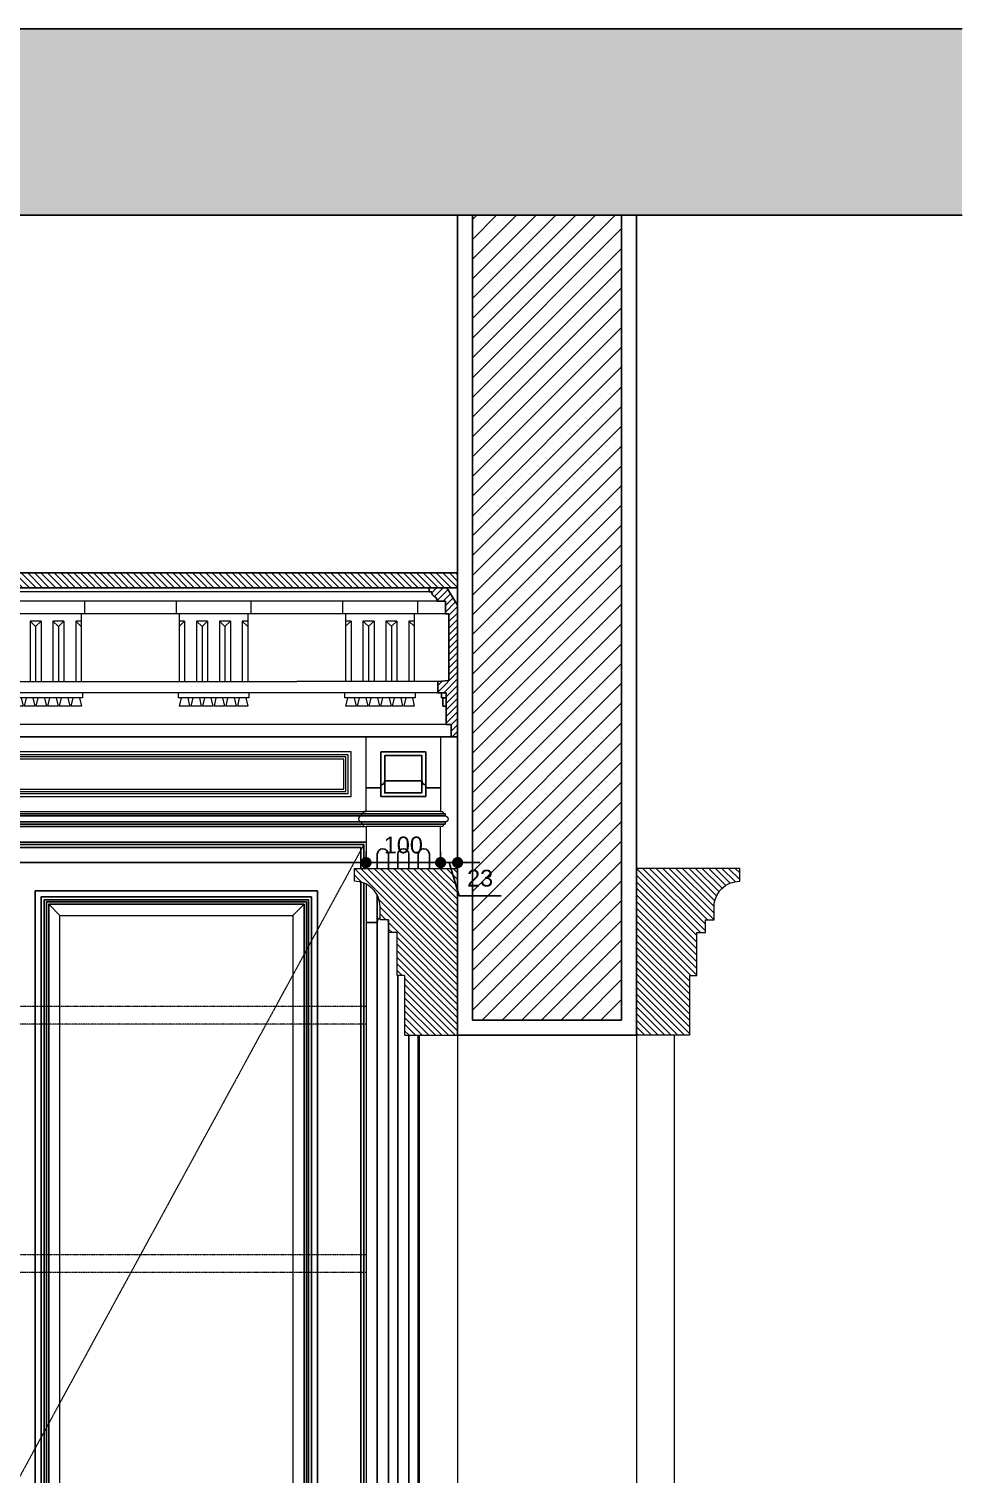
# Model space of a CAD drawing. Header units: inches. Extents: x 274057 to 444617, y 485849 to 635630.
# Drawn here: x 347626 to 348877, y 518310 to 520249 of the extents above; entities that cross this region are included whole.
import ezdxf

# ---------------------------------------------------------------- set-up
doc = ezdxf.new("R2010")
doc.units = ezdxf.units.IN
doc.header["$MEASUREMENT"] = 0
doc.linetypes.add('HIDDEN', pattern=[0.375, 0.25, -0.125])
for name, color, linetype in [('Calliper_wall hatch_CHB', 8, 'Continuous'), ('CQ Grg Gypsum', 41, 'Continuous'), ('CQ Plaster', 1, 'Continuous'), ('CQ section wall', 3, 'Continuous'), ('CQ wall section', 5, 'Continuous'), ('ID-wall paper', 8, 'Continuous'), ('WOOD', 23, 'Continuous'), ('WOOD 01', 34, 'Continuous'), ('WOOD 02', 32, 'Continuous'), ('Wood SECT', 1, 'Continuous')]:
    doc.layers.add(name, color=color, linetype=linetype)
for name, color, linetype, lineweight in [('CQ gypsum 2', 42, 'Continuous', 0), ('CQ Gypsum Hatch', 8, 'Continuous', 20), ('Glass', 4, 'Continuous', 0), ('WOOD-HID', 8, 'HIDDEN', 18)]:
    doc.layers.add(name, color=color, linetype=linetype, lineweight=lineweight)
doc.styles.get("Standard").update_dxf_attribs({"font": 'arial.ttf'})
doc.dimstyles.new('chester 15', dxfattribs={"dimscale": 0.15, "dimtxt": 150, "dimasz": 100, "dimexe": 100, "dimexo": 0, "dimgap": 80, "dimtad": 1, "dimdec": 0, "dimzin": 0, "dimdsep": 46, "dimtxsty": 'Standard', "dimblk": 'DOT', "dimcen": 100, "dimclrd": 1, "dimclre": 1, "dimclrt": 3, "dimadec": 0, "dimazin": 0, "dimtfac": 1, "dimtdec": 0, "dimtofl": 0, "dimtmove": 0, "dimatfit": 3, "dimfxl": 1, "dimtolj": 1, "dimtzin": 0, "dimlwd": -1, "dimarcsym": 0})

# ---------------------------------------------------------------- blocks, each defined once
blk = doc.blocks.new('ff15 section A and B')
at = {"layer": 'Calliper_wall hatch_CHB', "ltscale": 300}
h = blk.add_hatch(dxfattribs=at)
h.set_pattern_fill('AR-CONC', color=256, scale=10, angle=-13.9714, style=0)
h.set_pattern_definition([(36.028577, (-10204.6, 0), (68.0890203, -23.40695), [7.5, -82.5]), (341.028577, (-10204.6, 0), (4.6961155, 76.3439316), [6, -66]), (86.480021, (-10198.93, -1.95), (72.7851354, 52.936981), [6.374019, -70.114211]), (32.212777, (-10199.77, 19.41), (99.570572, -41.829513), [11.25, -123.75]), (82.664212, (-10191.48, 15.92), (114.220033, 71.96377), [9.561034, -105.171376]), (337.21274, (-10199.77, 19.41), (114.220033, 71.96377), [9, -99]), (7.028577, (-10191.276, 12.14), (48.2040844, -53.482392), [7.5, -82.5]), (312.028577, (-10191.28, 12.14), (41.119588, 64.495185), [6, -66]), (57.480021, (-10187.26, 7.685), (89.323671, 11.012793), [6.374019, -70.114211]), (23.5285767, (-10204.602, 0), (9.2173322, 32.010976), [0, -65.2, 0, -67, 0, -66.25]), (353.528577, (-10204.602, 0), (35.0512903, 31.9228578), [0, -38.2, 0, -63.7, 0, -25.25]), (313.5285767, (-10226.242, 5.384), (51.2584374, -15.0772595), [0, -25, 0, -78, 0, -103.5]), (303.528577, (-10235.947, 7.8), (59.0102484, -4.3659754), [0, -32.5, 0, -51.8, 0, -73.5])])
h.paths.add_polyline_path([(348877.5, 520249.3), (341276.4, 520249.3), (341276.4, 519999.3), (348877.5, 519999.3)])
h.paths.add_polyline_path([(348877.5, 516299.3), (341276.4, 516299.3), (341276.4, 516049.3), (348877.5, 516049.3)])
at = {"layer": 'Calliper_wall hatch_CHB'}
h = blk.add_hatch(dxfattribs=at)
h.set_pattern_fill('ANSI31,_O', color=8, scale=150)
h.set_pattern_definition([(45, (6763, -7e-09), (-13.25825215, 13.25825215), [])])
h.paths.add_polyline_path([(348420.8, 519999.3), (348220.8, 519999.3), (348220.8, 518919.3), (348420.8, 518919.3)])
at = {"layer": 'CQ Plaster', "color": 1, "ltscale": 0.03, "elevation": 0}
blk.add_lwpolyline([(348440.8, 519999.3), (348440.8, 518899.3), (348200.8, 518899.3), (348200.8, 519999.3)], dxfattribs=at)
at = {"layer": 'CQ section wall', "elevation": 0}
for points in [[(348877.5, 520249.3), (341275.4, 520249.3)], [(341275.4, 519999.3), (348877.5, 519999.3)]]:
    blk.add_lwpolyline(points, dxfattribs=at)
blk.add_lwpolyline([(348420.8, 518919.3), (348220.8, 518919.3), (348220.8, 519999.3), (348420.8, 519999.3)], close=True, dxfattribs=at)
blk = doc.blocks.new('ff15 section ceiling A and B')
at = {"layer": 'CQ Gypsum Hatch'}
h = blk.add_hatch(dxfattribs=at)
h.set_pattern_fill('ANSI31', color=256, scale=50, angle=180, style=0)
h.set_pattern_definition([(225, (863766.5914, 132415.6944), (4.41941738, -4.41941738), [])])
edge = h.paths.add_edge_path()
edge.add_line((332065.7, 531551.5), (332065.7, 532245.4))
edge.add_line((332065.7, 532245.4), (332045.7, 532245.4))
edge.add_line((332045.7, 532245.4), (332045.7, 531565))
edge.add_line((332045.7, 531565), (331890.8, 531439.3))
edge.add_line((331890.8, 531439.3), (331890.8, 531413.4))
edge.add_line((331890.8, 531413.4), (331899.5, 531413.4))
edge.add_line((331899.5, 531413.4), (331899.5, 531419.3))
edge.add_arc((331902.2, 531419.3), 2.73, 89.7521, 180, ccw=False)
edge.add_line((331902.3, 531422), (331944.8, 531422))
edge.add_line((331944.8, 531422), (331944.8, 531460.8))
edge.add_arc((331946.5, 531502.7), 42, 267.6474, 325.6082)
edge.add_line((331981.1, 531479), (331989.8, 531479))
edge.add_line((331989.8, 531479), (331989.8, 531491))
edge.add_line((331989.8, 531491), (332026, 531491))
edge.add_line((332026, 531491), (332026, 531512.9))
edge.add_line((332026, 531512.9), (332032.7, 531512.9))
edge.add_arc((332051.4, 531514.2), 18.7, 112.0673, 183.7551, ccw=False)
edge.add_arc((332038.9, 531550.9), 20.1, 285.7141, 361.5976)
edge.add_line((332059, 531551.5), (332065.7, 531551.5))
edge.add_line((332065.7, 531551.5), (332065.7, 531560.3))
at = {"layer": 'CQ Grg Gypsum', "elevation": 0}
blk.add_lwpolyline([(332065.7, 531551.5), (332065.7, 532245.4), (332045.7, 532245.4), (332045.7, 531565), (331890.8, 531439.3), (331890.8, 531413.4), (331899.5, 531413.4), (331899.5, 531419.3, -0.415481), (331902.3, 531422), (331944.8, 531422), (331944.8, 531460.8, 0.258435), (331981.1, 531479), (331989.8, 531479), (331989.8, 531491), (332026, 531491), (332026, 531512.9), (332032.7, 531512.9, -0.323414), (332044.4, 531531.5, 0.343759), (332059, 531551.5), (332065.7, 531551.5), (332065.7, 531560.3)], format="xyb", dxfattribs=at)
blk = doc.blocks.new('A$C591968EE')
at = {"layer": 'CQ Gypsum Hatch'}
h = blk.add_hatch(dxfattribs=at)
h.set_pattern_fill('ANSI31', color=256, scale=50, angle=90, style=0)
h.set_pattern_definition([(135, (-374960.8784, -519569.8764), (-4.41941738, -4.41941738), [])])
edge = h.paths.add_edge_path()
edge.add_line((16.4, 182.1), (27.6, 182.1))
edge.add_spline(control_points=[(27.6, 182.1), (27.6, 182.9), (27.7, 184.7), (29, 187.1), (31.5, 188.5), (33.5, 190.2), (34.7, 192.6), (34.7, 194.1), (34.7, 194.7)], knot_values=[0, 0, 0, 0, 0.103617, 0.238498, 0.342021, 0.484182, 0.592634, 0.680206, 0.680206, 0.680206, 0.680206], degree=3, periodic=0)
edge.add_line((34.7, 194.7), (38.3, 194.7))
edge.add_line((38.3, 194.7), (38.3, 200))
edge.add_line((38.3, 200), (14.4, 200))
edge.add_line((14.4, 200), (0, 177))
edge.add_line((0, 177), (0, 0))
edge.add_line((0, 0), (8.5, 0))
edge.add_line((8.5, 0), (8.5, 16.8))
edge.add_line((8.5, 16.8), (15.2, 16.8))
edge.add_line((15.2, 16.8), (15.2, 59.4))
edge.add_line((15.2, 59.4), (26.5, 59.4))
edge.add_line((26.5, 59.4), (26.5, 74.2))
edge.add_line((26.5, 74.2), (11.6, 75.8))
edge.add_line((11.6, 75.8), (11.6, 165.3))
edge.add_line((11.6, 165.3), (16.4, 165.3))
edge.add_line((16.4, 165.3), (16.4, 182.1))
at = {"layer": 'CQ Grg Gypsum'}
for p, q in [((14.4, 200), (0, 177)), ((38.3, 200), (14.4, 200)), ((34.7, 194.7), (38.3, 194.7)), ((38.3, 194.7), (38.3, 200)), ((0, 0), (0, 177)), ((16.4, 182.1), (27.6, 182.1)), ((16.4, 165.3), (16.4, 182.1)), ((11.6, 75.8), (11.6, 165.3)), ((11.6, 165.3), (16.4, 165.3)), ((26.5, 74.2), (11.6, 75.8)), ((15.2, 59.4), (26.5, 59.4)), ((15.2, 16.8), (15.2, 59.4)), ((21.6, 52.5), (21.6, 59.4)), ((26.5, 59.4), (26.5, 74.2)), ((15.2, 52.5), (21.6, 52.5)), ((15.2, 41.3), (19.6, 41.3)), ((19.6, 41.3), (19.6, 52.5)), ((8.5, 16.8), (15.2, 16.8)), ((8.5, 0), (8.5, 16.8)), ((0, 0), (8.5, 0))]:
    blk.add_line(p, q, dxfattribs=at)
blk.add_open_spline([(34.7, 194.7), (34.7, 194.1), (34.7, 192.6), (33.5, 190.2), (31.5, 188.5), (29, 187.1), (27.7, 184.7), (27.6, 182.9), (27.6, 182.1)], degree=3, knots=[0, 0, 0, 0, 0.0875721, 0.1960247, 0.3381857, 0.4417085, 0.5765895, 0.6802063, 0.6802063, 0.6802063, 0.6802063], dxfattribs=at)
blk = doc.blocks.new('A$C11B46C9D')
at = {"layer": 'CQ gypsum 2', "lineweight": 0}
for p, q in [((0, 194.7), (223.3, 194.7)), ((0, 182), (223.3, 182)), ((61.4, 182), (61.4, 165.2)), ((161.9, 182), (223.3, 182)), ((161.9, 182), (161.9, 165.2)), ((0, 165.2), (223.3, 165.2)), ((65.6, 165.2), (65.6, 74.1)), ((65.6, 155.4), (73, 155.4)), ((65.6, 148.4), (73, 155.4)), ((73, 155.4), (73, 74.1)), ((88.9, 155.4), (88.9, 74.1)), ((88.9, 155.4), (96.3, 148.4)), ((88.9, 155.4), (103.7, 155.4)), ((96.3, 148.4), (103.7, 155.4)), ((103.7, 155.4), (103.7, 74.1)), ((119.6, 155.4), (119.6, 74.1)), ((119.6, 155.4), (134.4, 155.4)), ((119.6, 155.4), (127, 148.4)), ((127, 148.4), (134.4, 155.4)), ((134.4, 155.4), (134.4, 74.1)), ((150.3, 155.4), (150.3, 74.1)), ((150.3, 155.4), (157.7, 148.4)), ((150.3, 155.4), (157.7, 155.4)), ((157.7, 165.2), (157.7, 74.1)), ((161.9, 165.2), (223.3, 165.2)), ((96.3, 148.4), (96.3, 74.1)), ((127, 148.4), (127, 74.1)), ((0, 74.1), (223.3, 74.1)), ((0, 59.4), (223.3, 59.4)), ((64.2, 59.4), (64.2, 52.4)), ((159.1, 59.4), (159.1, 52.4)), ((64.2, 52.4), (159.1, 52.4)), ((68.1, 52.4), (65.5, 41.3)), ((65.5, 41.3), (79.6, 41.3)), ((77, 52.4), (79.6, 41.3)), ((83.7, 52.4), (81.2, 41.3)), ((81.2, 41.3), (95.2, 41.3)), ((92.7, 52.4), (95.2, 41.3)), ((99.4, 52.4), (96.8, 41.3)), ((96.8, 41.3), (110.9, 41.3)), ((108.3, 52.4), (110.9, 41.3)), ((115, 52.4), (112.4, 41.3)), ((112.4, 41.3), (126.5, 41.3)), ((123.9, 52.4), (126.5, 41.3)), ((130.6, 52.4), (128, 41.3)), ((128, 41.3), (142.1, 41.3)), ((139.5, 52.4), (142.1, 41.3)), ((146.2, 52.4), (143.7, 41.3)), ((143.7, 41.3), (157.7, 41.3)), ((155.2, 52.4), (157.7, 41.3)), ((0, 16.7), (223.3, 16.7)), ((0, 0), (223.3, 0))]:
    blk.add_line(p, q, dxfattribs=at)
at = {"layer": 'CQ gypsum 2', "lineweight": 0, "ltscale": 100}
for p, q in [((61.4, 182), (161.9, 182)), ((0, 165.2), (61.4, 165.2))]:
    blk.add_line(p, q, dxfattribs=at)
blk = doc.blocks.new('cornice002.A')
at = {"layer": 'CQ gypsum 2', "lineweight": 0}
for p, q in [((352726.5, 523543.6, 0), (352549, 523543.6, 0)), ((352737.2, 523531, 0), (352549, 523531, 0)), ((352610.4, 523531, 0), (352549, 523531, 0)), ((352610.4, 523531, 0), (352610.4, 523514.2, 0)), ((352710.9, 523531, 0), (352710.9, 523514.2, 0)), ((352748.4, 523514.2, 0), (352549, 523514.2, 0)), ((352610.4, 523514.2, 0), (352549, 523514.2, 0)), ((352614.6, 523514.2, 0), (352614.6, 523423.1, 0)), ((352622, 523504.3, 0), (352614.6, 523497.4, 0)), ((352622, 523504.3, 0), (352614.6, 523504.3, 0)), ((352622, 523504.3, 0), (352622, 523423.1, 0)), ((352637.9, 523504.3, 0), (352637.9, 523423.1, 0)), ((352645.3, 523497.4, 0), (352637.9, 523504.3, 0)), ((352652.7, 523504.3, 0), (352637.9, 523504.3, 0)), ((352652.7, 523504.3, 0), (352645.3, 523497.4, 0)), ((352652.7, 523504.3, 0), (352652.7, 523423.1, 0)), ((352668.6, 523504.3, 0), (352668.6, 523423.1, 0)), ((352683.4, 523504.3, 0), (352668.6, 523504.3, 0)), ((352676, 523497.4, 0), (352668.6, 523504.3, 0)), ((352683.4, 523504.3, 0), (352676, 523497.4, 0)), ((352683.4, 523504.3, 0), (352683.4, 523423.1, 0)), ((352699.3, 523504.3, 0), (352699.3, 523423.1, 0)), ((352706.7, 523504.3, 0), (352699.3, 523504.3, 0)), ((352706.7, 523497.4, 0), (352699.3, 523504.3, 0)), ((352706.7, 523514.2, 0), (352706.7, 523423.1, 0)), ((352645.3, 523497.4, 0), (352645.3, 523423.1, 0)), ((352676, 523497.4, 0), (352676, 523423.1, 0)), ((352738.3, 523423.1, 0), (352549, 523423.1, 0)), ((352738.3, 523408.3, 0), (352549, 523408.3, 0)), ((352613.2, 523408.3, 0), (352613.2, 523401.3, 0)), ((352708.1, 523408.3, 0), (352708.1, 523401.3, 0)), ((352708.1, 523401.3, 0), (352613.2, 523401.3, 0)), ((352617.1, 523401.3, 0), (352614.5, 523390.2, 0)), ((352628.6, 523390.2, 0), (352614.5, 523390.2, 0)), ((352626, 523401.3, 0), (352628.6, 523390.2, 0)), ((352632.7, 523401.3, 0), (352630.2, 523390.2, 0)), ((352644.2, 523390.2, 0), (352630.2, 523390.2, 0)), ((352641.7, 523401.3, 0), (352644.2, 523390.2, 0)), ((352648.4, 523401.3, 0), (352645.8, 523390.2, 0)), ((352659.9, 523390.2, 0), (352645.8, 523390.2, 0)), ((352657.3, 523401.3, 0), (352659.9, 523390.2, 0)), ((352664, 523401.3, 0), (352661.4, 523390.2, 0)), ((352675.5, 523390.2, 0), (352661.4, 523390.2, 0)), ((352672.9, 523401.3, 0), (352675.5, 523390.2, 0)), ((352679.6, 523401.3, 0), (352677.1, 523390.2, 0)), ((352691.1, 523390.2, 0), (352677.1, 523390.2, 0)), ((352688.6, 523401.3, 0), (352691.1, 523390.2, 0)), ((352695.3, 523401.3, 0), (352692.7, 523390.2, 0)), ((352706.7, 523390.2, 0), (352692.7, 523390.2, 0)), ((352704.2, 523401.3, 0), (352706.7, 523390.2, 0)), ((352749.6, 523365.7, 0), (352549, 523365.7, 0)), ((352756.3, 523348.9, 0), (352549, 523348.9, 0))]:
    blk.add_line(p, q, dxfattribs=at)
at = {"layer": 'CQ gypsum 2', "lineweight": 0, "ltscale": 100}
for p, q in [((352710.9, 523531, 0), (352610.4, 523531, 0)), ((352748.4, 523514.2, 0), (352710.9, 523514.2, 0))]:
    blk.add_line(p, q, dxfattribs=at)
at = {"layer": 'CQ Grg Gypsum', "xscale": -1, "rotation": 359.9999999999987}
for p in [(352325.7, 523348.9, 0), (352549, 523348.9, 0)]:
    blk.add_blockref('A$C11B46C9D', p, dxfattribs=at)
blk = doc.blocks.new('arch opening side')
at = {"layer": 'CQ Gypsum Hatch'}
h = blk.add_hatch(dxfattribs=at)
h.set_pattern_fill('ANSI31', color=256, scale=50, angle=90, style=0)
h.set_pattern_definition([(135, (2526.1556, 6e-08), (-4.41941738, -4.41941738), [])])
h.paths.add_polyline_path([(350767.6, 519036.8), (350767.6, 518979.3), (350777.6, 518979.3), (350777.6, 518899.3), (350797.6, 518899.3), (350848.6, 518899.3), (350848.6, 519123), (350787.6, 519123), (350710.1, 519123), (350710.1, 519105.7, -0.414214), (350744.6, 519071.2), (350744.6, 519054), (350756.1, 519054), (350756.1, 519036.8)])
h = blk.add_hatch(dxfattribs=at)
h.set_pattern_fill('ANSI31', color=256, scale=50, angle=90, style=0)
h.set_pattern_definition([(135, (2665.8354, 6e-08), (-4.41941738, -4.41941738), [])])
h.paths.add_polyline_path([(351169.6, 519036.8), (351181.1, 519036.8), (351181.1, 519054), (351192.6, 519054), (351192.6, 519071.2, -0.414214), (351227.1, 519105.7), (351227.1, 519123), (351149.6, 519123), (351088.6, 519123), (351088.6, 518899.3), (351139.6, 518899.3), (351159.6, 518899.3), (351159.6, 518979.3), (351169.6, 518979.3)])
at = {"layer": 'CQ Grg Gypsum', "lineweight": 0, "ltscale": 5}
for p, q in [((350797.6, 518899.3, 0), (350848.6, 518899.3, 0)), ((350797.6, 516569.3, 0), (350797.6, 518899.3, 0)), ((351139.6, 518899.3, 0), (351088.6, 518899.3, 0)), ((351139.6, 516569.3, 0), (351139.6, 518899.3, 0))]:
    blk.add_line(p, q, dxfattribs=at)
at = {"layer": 'CQ Grg Gypsum', "lineweight": 0, "ltscale": 5, "elevation": 0}
for points in [[(350777.6, 518979.3), (350767.6, 518979.3), (350767.6, 519036.8), (350756.1, 519036.8), (350756.1, 519054), (350744.6, 519054), (350744.6, 519071.2, 0.414214), (350710.1, 519105.7), (350710.1, 519123), (350787.6, 519123)], [(351159.6, 518979.3), (351169.6, 518979.3), (351169.6, 519036.8), (351181.1, 519036.8), (351181.1, 519054), (351192.6, 519054), (351192.6, 519071.2, -0.414214), (351227.1, 519105.7), (351227.1, 519123), (351149.6, 519123)]]:
    blk.add_lwpolyline(points, format="xyb", dxfattribs=at)
for points in [[(350787.6, 519123), (350848.6, 519123)], [(350848.6, 519123), (350848.6, 516569.3)], [(351149.6, 519123), (351088.6, 519123)], [(351088.6, 519123), (351088.6, 516569.3)], [(350777.6, 518979.3), (350777.6, 518899.3), (350797.6, 518899.3)], [(351159.6, 518979.3), (351159.6, 518899.3), (351139.6, 518899.3)]]:
    blk.add_lwpolyline(points, dxfattribs=at)
blk = doc.blocks.new('FF-15 Cabinet elev A Rev')
blk.add_line((336218.1, 510902.7, 0), (334089.3, 510902.7, 0))
at = {"layer": 'Glass'}
for p, q in [((335807.4, 510804.7, 0), (335792.4, 510819.7, 0)), ((336120.1, 510804.7, 0), (336135.1, 510819.7, 0))]:
    blk.add_line(p, q, dxfattribs=at)
at = {"layer": 'Glass', "elevation": 0}
blk.add_lwpolyline([(335807.4, 510804.7), (336120.1, 510804.7), (336120.1, 509142.1), (335807.4, 509142.1)], close=True, dxfattribs=at)
at = {"layer": 'WOOD', "color": 8}
for p, q in [((336212.1, 510941.1, 0), (335209.7, 510941.1, 0)), ((336212.1, 510938.1, 0), (335209.7, 510938.1, 0)), ((336212.1, 510930.1, 0), (335209.7, 510930.1, 0)), ((336212.1, 510927.1, 0), (335209.7, 510927.1, 0))]:
    blk.add_line(p, q, dxfattribs=at)
at = {"layer": 'WOOD', "color": 8, "lineweight": 0, "elevation": 0.1}
for points in [[(336194.1, 511020.2), (335227.7, 511020.2), (335227.7, 510968.1), (336194.1, 510968.1)], [(336191.1, 511017.2), (335230.7, 511017.2), (335230.7, 510971.1), (336191.1, 510971.1)]]:
    blk.add_lwpolyline(points, close=True, dxfattribs=at)
at = {"layer": 'WOOD 01'}
blk.add_line((336215.1, 510924.1, 0), (335212.7, 510924.1, 0), dxfattribs=at)
at = {"layer": 'WOOD 01', "lineweight": 0, "elevation": 0.1}
for points in [[(336218.1, 511044.2), (335203.7, 511044.2), (335203.7, 510944.1), (336218.1, 510944.1)], [(336198.1, 511024.2), (335223.7, 511024.2), (335223.7, 510964.1), (336198.1, 510964.1)], [(336188.1, 511014.2), (335233.7, 511014.2), (335233.7, 510974.1), (336188.1, 510974.1)]]:
    blk.add_lwpolyline(points, close=True, dxfattribs=at)
at = {"layer": 'WOOD 01', "lineweight": 0, "ltscale": 500, "elevation": 0}
blk.add_lwpolyline([(336318.1, 510944.1), (336218.1, 510944.1), (336218.1, 511044.1), (336318.1, 511044.1)], close=True, dxfattribs=at)
for points in [[(336218.1, 510944.1), (336215.1, 510944.1, -0.414214), (336212.1, 510941.1), (336212.1, 510938.1, 1), (336212.1, 510930.1), (336212.1, 510927.1, -0.414214), (336215.1, 510924.1), (336218.1, 510924.1)], [(336318.1, 510944.1), (336321.1, 510944.1, 0.414214), (336324.1, 510941.1), (336324.1, 510938.1, -1), (336324.1, 510930.1), (336324.1, 510927.1, 0.414214), (336321.1, 510924.1), (336318.1, 510924.1)]]:
    blk.add_lwpolyline(points, format="xyb", dxfattribs=at)
for points in [[(336318.1, 510867.8), (336318.1, 510924.1), (336218.1, 510924.1), (336218.1, 510867.8)], [(336218.1, 510846.7), (336218.1, 509144.1), (336289.8, 509144.1)]]:
    blk.add_lwpolyline(points, dxfattribs=at)
at = {"layer": 'WOOD 01', "elevation": 0}
for points in [[(336215.1, 510867.8), (336215.1, 510899.7), (335712.4, 510899.7), (335712.4, 509047.1), (336215.1, 509047.1), (336215.1, 510848.1)], [(336211.1, 510867.8), (336211.1, 510895.7), (335716.4, 510895.7), (335716.4, 509051.1), (336211.1, 509051.1), (336211.1, 510849.4)]]:
    blk.add_lwpolyline(points, dxfattribs=at)
for points in [[(336153.1, 510837.7), (335774.4, 510837.7), (335774.4, 509109.1), (336153.1, 509109.1)], [(336145.1, 510829.7), (335782.4, 510829.7), (335782.4, 509117.1), (336145.1, 509117.1)], [(336141.1, 510825.7), (335786.4, 510825.7), (335786.4, 509121.1), (336141.1, 509121.1)], [(336138.1, 510822.7), (335789.4, 510822.7), (335789.4, 509124.1), (336138.1, 509124.1)], [(336135.1, 510819.7), (335792.4, 510819.7), (335792.4, 509127.1), (336135.1, 509127.1)]]:
    blk.add_lwpolyline(points, close=True, dxfattribs=at)
at = {"layer": 'WOOD 02', "color": 8, "ltscale": 100}
for p, q in [((336324.1, 510941.1, 0), (336212.1, 510941.1, 0)), ((336324.1, 510938.1, 0), (336212.1, 510938.1, 0)), ((336324.1, 510930.1, 0), (336212.1, 510930.1, 0)), ((336324.1, 510927.1, 0), (336212.1, 510927.1, 0))]:
    blk.add_line(p, q, dxfattribs=at)
at = {"layer": 'WOOD 02', "color": 8, "ltscale": 100, "elevation": 0}
for points in [[(336298.1, 510964.1), (336238.1, 510964.1), (336238.1, 511024.1), (336298.1, 511024.1)], [(336293.1, 510969.1), (336243.1, 510969.1), (336243.1, 511019.1), (336293.1, 511019.1)]]:
    blk.add_lwpolyline(points, close=True, dxfattribs=at)
for points in [[(336233.1, 510867.8), (336233.1, 510886.6, -1), (336248.1, 510886.6), (336248.1, 510867.8)], [(336260.6, 510867.8), (336260.6, 510886.6, -1), (336275.6, 510886.6), (336275.6, 510867.8)], [(336288.1, 510867.8), (336288.1, 510886.6, -1), (336303.1, 510886.6), (336303.1, 510867.8)], [(336248.1, 510798.9), (336248.1, 509171.6, -1), (336233.1, 509171.6), (336233.1, 510831.7)], [(336275.6, 510644.1), (336275.6, 509171.6, -1), (336260.6, 509171.6), (336260.6, 510724.1)], [(336289.8, 509166.8, -0.176223), (336288.1, 509171.6), (336288.1, 510644.1)]]:
    blk.add_lwpolyline(points, format="xyb", dxfattribs=at)
at = {"layer": 'Wood SECT', "elevation": 0}
for points in [[(336218.1, 510976), (336238.1, 510976), (336238.1, 510980, 0.414214), (336243.1, 510985), (336268.1, 510985), (336293.1, 510985, 0.414214), (336298.1, 510980), (336298.1, 510976), (336318.1, 510976)], [(336236.8, 510801.7, 0.268108), (336233.1, 510795.2), (336218.1, 510795.2)], [(336248.3, 510795.2), (336248.1, 510795.2, 0.126844), (336247.1, 510798.9, 0.126844)]]:
    blk.add_lwpolyline(points, format="xyb", dxfattribs=at)
at = {"layer": 'WOOD-HID', "lineweight": 0}
blk.add_line((336215.1, 510899.7, 0), (335206.7, 509047.1, 0), dxfattribs=at)
for points, elevation in [([(335203.7, 510682.8), (336218.1, 510682.8), (336218.1, 510658.8), (335203.7, 510658.8)], 0), ([(335203.7, 510349.5), (336218.1, 510349.5), (336218.1, 510325.5), (335203.7, 510325.5)], 0.1)]:
    blk.add_lwpolyline(points, close=True, dxfattribs=dict(at, elevation=elevation))
blk = doc.blocks.new('_Dot')
at = {"color": 0, "linetype": 'ByBlock', "lineweight": -2}
blk.add_line((-0.5, 0), (-1, 0), dxfattribs=at)
at = {"color": 0, "linetype": 'ByBlock', "const_width": 0.5}
blk.add_lwpolyline([(-0.25, 0, 1), (0.25, 0, 1)], format="xyb", close=True, dxfattribs=at)
blk = doc.blocks.new('*D898')
at = {"layer": 'CQ Grg Gypsum', "color": 1, "lineweight": -2, "transparency": 16777216}
for p, q in [((347063.6, 519130.7), (347063.6, 519145.7)), ((348078, 519130.7), (348078, 519145.7))]:
    blk.add_line(p, q, dxfattribs=at)
at = {"layer": 'CQ Grg Gypsum', "color": 1, "transparency": 16777216}
blk.add_line((347078.6, 519130.7), (348063, 519130.7), dxfattribs=at)
at = {"layer": 'Defpoints', "color": 0, "transparency": 16777216}
for p in [(347063.6, 519130.7, 0), (348078, 519130.7, 0), (348078, 519130.7)]:
    blk.add_point(p, dxfattribs=at)
at = {"layer": 'CQ Grg Gypsum', "color": 1, "transparency": 16777216, "xscale": 15, "yscale": 15, "zscale": 15, "rotation": 180}
blk.add_blockref('_Dot', (347063.6, 519130.7), dxfattribs=at)
at = {"layer": 'CQ Grg Gypsum', "color": 1, "transparency": 16777216, "xscale": 15, "yscale": 15, "zscale": 15}
blk.add_blockref('_Dot', (348078, 519130.7), dxfattribs=at)
at = {"layer": 'CQ Grg Gypsum', "color": 3, "transparency": 16777216, "insert": (347570.8, 519154.2), "char_height": 22.5, "attachment_point": 5}
blk.add_mtext('\\A1;1014', dxfattribs=at)
blk = doc.blocks.new('*D899')
at = {"layer": 'CQ Grg Gypsum', "color": 1, "lineweight": -2, "transparency": 16777216}
for p, q in [((348078, 519130.7), (348078, 519145.7)), ((348178, 519130.7), (348178, 519145.7))]:
    blk.add_line(p, q, dxfattribs=at)
at = {"layer": 'CQ Grg Gypsum', "color": 1, "transparency": 16777216}
blk.add_line((348093, 519130.7), (348163, 519130.7), dxfattribs=at)
at = {"layer": 'Defpoints', "color": 0, "transparency": 16777216}
for p in [(348078, 519130.7, 0), (348178, 519130.7, 0), (348178, 519130.7)]:
    blk.add_point(p, dxfattribs=at)
at = {"layer": 'CQ Grg Gypsum', "color": 1, "transparency": 16777216, "xscale": 15, "yscale": 15, "zscale": 15, "rotation": 180}
blk.add_blockref('_Dot', (348078, 519130.7), dxfattribs=at)
at = {"layer": 'CQ Grg Gypsum', "color": 1, "transparency": 16777216, "xscale": 15, "yscale": 15, "zscale": 15}
blk.add_blockref('_Dot', (348178, 519130.7), dxfattribs=at)
at = {"layer": 'CQ Grg Gypsum', "color": 3, "transparency": 16777216, "insert": (348128, 519154.2), "char_height": 22.5, "attachment_point": 5}
blk.add_mtext('\\A1;100', dxfattribs=at)
blk = doc.blocks.new('*D900')
at = {"layer": 'CQ Grg Gypsum', "color": 1, "lineweight": -2, "transparency": 16777216}
for p, q in [((348178, 519130.7), (348178, 519145.7)), ((348200.8, 519130.7), (348200.8, 519115.7))]:
    blk.add_line(p, q, dxfattribs=at)
at = {"layer": 'CQ Grg Gypsum', "color": 1, "transparency": 16777216}
for p, q in [((348163, 519130.7), (348148, 519130.7)), ((348178, 519130.7), (348200.8, 519130.7)), ((348189.4, 519130.7), (348202.7, 519086.2)), ((348215.8, 519130.7), (348230.8, 519130.7)), ((348202.7, 519086.2), (348259.3, 519086.2))]:
    blk.add_line(p, q, dxfattribs=at)
at = {"layer": 'Defpoints', "color": 0, "transparency": 16777216}
for p in [(348178, 519130.7, 0), (348200.8, 519130.7, 0), (348200.8, 519130.7)]:
    blk.add_point(p, dxfattribs=at)
at = {"layer": 'CQ Grg Gypsum', "color": 1, "transparency": 16777216, "xscale": 15, "yscale": 15, "zscale": 15}
blk.add_blockref('_Dot', (348178, 519130.7), dxfattribs=at)
at = {"layer": 'CQ Grg Gypsum', "color": 1, "transparency": 16777216, "xscale": 15, "yscale": 15, "zscale": 15, "rotation": 180}
blk.add_blockref('_Dot', (348200.8, 519130.7), dxfattribs=at)
at = {"layer": 'CQ Grg Gypsum', "color": 3, "transparency": 16777216, "insert": (348231, 519109.7), "char_height": 22.5, "attachment_point": 5}
blk.add_mtext('\\A1;23', dxfattribs=at)

msp = doc.modelspace()

# ---------------------------------------------------------------- linework, layer by layer
at = {"layer": 'CQ Grg Gypsum'}
msp.add_line((341897.8, 519299.3, 0), (348200.8, 519299.3, 0), dxfattribs=at)

# ---------------------------------------------------------------- block references
for name, p in [('cornice002.A', (-4564, -4049.6, 0)), ('FF-15 Cabinet elev A Rev', (11859.9, 8255.2, 0))]:
    msp.add_blockref(name, p, dxfattribs=at)
at = {"layer": 'CQ Grg Gypsum', "xscale": -1}
msp.add_blockref('A$C591968EE', (348200.8, 519299.3, 0), dxfattribs=at)
at = {"layer": 'CQ gypsum 2'}
msp.add_blockref('arch opening side', (-2647.8, 0, 0), dxfattribs=at)
at = {"layer": 'CQ wall section'}
msp.add_blockref('ff15 section A and B', (0, 0, 0), dxfattribs=at)
at = {"layer": 'ID-wall paper', "rotation": 270}
msp.add_blockref('ff15 section ceiling A and B', (-184044.7, 851565, 0), dxfattribs=at)

# ---------------------------------------------------------------- dimensions: what is measured, and where the dimension line sits
at = {"layer": 'CQ Grg Gypsum'}
for base, p1, p2, picture, middle in [((348078, 519130.7, 0), (347063.6, 519130.7, 0), (348078, 519130.7, 0), '*D898', (347570.8, 519154.2, 0)), ((348178, 519130.7, 0), (348078, 519130.7, 0), (348178, 519130.7, 0), '*D899', (348128, 519154.2, 0)), ((348200.8, 519130.7, 0), (348178, 519130.7, 0), (348200.8, 519130.7, 0), '*D900', (348214.7, 519109.7, 0))]:
    dim = msp.add_linear_dim(base=base, p1=p1, p2=p2, dimstyle='chester 15', override={"dimtmove": 1}, dxfattribs=at)
    dim.commit()
    dim.dimension.update_dxf_attribs({"geometry": picture, "text_midpoint": middle})

doc.saveas('drawing.dxf')
